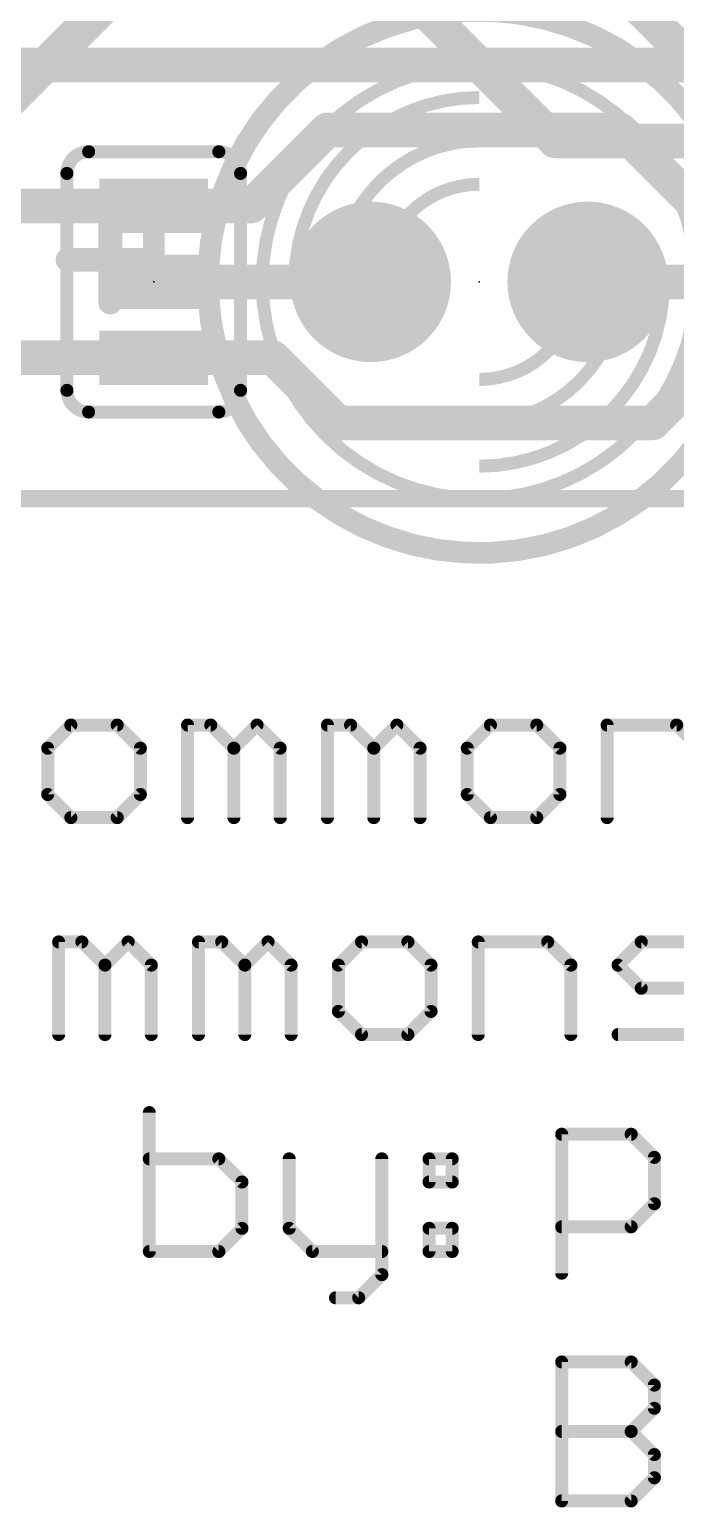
# Model space of a CAD drawing. Extents: x -12 to 102, y -12 to 69.
# Drawn here: x 32.84 to 40.4, y -11.81 to 5.49 of the extents above; entities that cross this region are included whole.
import ezdxf

# ---------------------------------------------------------------- set-up
doc = ezdxf.new("R2010")
doc.units = 0
for name, color, linetype in [('1', 12, 'CONTINUOUS'), ('16', 132, 'CONTINUOUS'), ('17', 110, 'CONTINUOUS'), ('20', 53, 'CONTINUOUS'), ('21', 41, 'CONTINUOUS'), ('22', 40, 'CONTINUOUS'), ('23', 53, 'CONTINUOUS'), ('24', 53, 'CONTINUOUS'), ('51', 53, 'CONTINUOUS')]:
    doc.layers.add(name, color=color, linetype=linetype)

# ---------------------------------------------------------------- blocks, each defined once
blk = doc.blocks.new('ROUNDP')
at = {"const_width": 0.5}
blk.add_lwpolyline([(0, -0.25, 1), (0, 0.25, 1), (0, -0.25)], format="xyb", dxfattribs=at)
blk = doc.blocks.new('RECT')
blk.add_solid([(-0.5, -0.5), (0.5, -0.5), (-0.5, 0.5), (0.5, 0.5)])

msp = doc.modelspace()

# ---------------------------------------------------------------- linework, layer by layer
at = {"layer": '1', "const_width": 0.4064}
for points in [[(38.989, 4.191), (35.56, 7.62)], [(40.64, 5.08), (38.0485, 7.6715)], [(34.29, 6.35), (31.75, 3.81)], [(50.419, 4.191), (38.989, 4.191)]]:
    msp.add_lwpolyline(points, dxfattribs=at)
at = {"layer": '1', "const_width": 0.2032}
for points in [[(38.989, 4.2926, 1), (38.989, 4.0894)], [(38.9172, 4.1192, 1), (39.0608, 4.2628)]]:
    msp.add_lwpolyline(points, format="xyb", dxfattribs=at)
at = {"layer": '16'}
for points, const_width in [([(25.4, 5.08), (60.706, 5.08)], 0.4064), ([(35.433, 3.429), (36.322, 4.318)], 0.4064), ([(36.322, 4.318), (39.751, 4.318)], 0.4064), ([(39.751, 4.318), (40.64, 3.429)], 0.4064), ([(32.131, 3.429), (34.29, 3.429)], 0.4064), ([(34.29, 3.429), (35.433, 3.429)], 0.4064), ([(34.29, 3.302), (34.29, 2.667)], 0.254), ([(36.83, 2.54), (34.29, 2.54)], 0.4064), ([(39.37, 2.54), (41.91, 2.54)], 0.4064), ([(34.29, 1.651), (32.385, 1.651)], 0.4064), ([(35.687, 1.651), (34.29, 1.651)], 0.4064), ([(36.449, 0.889), (35.687, 1.651)], 0.4064), ([(40.894, 1.651), (40.132, 0.889)], 0.4064), ([(40.132, 0.889), (36.449, 0.889)], 0.4064)]:
    msp.add_lwpolyline(points, dxfattribs=dict(at, const_width=const_width))
for points, const_width in [([(36.322, 4.4196, 1), (36.322, 4.2164)], 0.2032), ([(36.3938, 4.2462, 1), (36.2502, 4.3898)], 0.2032), ([(39.8228, 4.3898, 1), (39.6792, 4.2462)], 0.2032), ([(39.751, 4.2164, 1), (39.751, 4.4196)], 0.2032), ([(34.29, 3.5306, 1), (34.29, 3.3274)], 0.2032), ([(34.29, 3.3274, 1), (34.29, 3.5306)], 0.2032), ([(35.3612, 3.5008, 1), (35.5048, 3.3572)], 0.2032), ([(35.433, 3.3274, 1), (35.433, 3.5306)], 0.2032), ([(34.3535, 3.302, 1), (34.2265, 3.302)], 0.127), ([(34.29, 2.6416, 1), (34.29, 2.4384)], 0.2032), ([(34.2265, 2.667, 1), (34.3535, 2.667)], 0.127), ([(36.83, 2.4384, 1), (36.83, 2.6416)], 0.2032), ([(39.37, 2.6416, 1), (39.37, 2.4384)], 0.2032), ([(34.29, 1.7526, 1), (34.29, 1.5494)], 0.2032), ([(34.29, 1.5494, 1), (34.29, 1.7526)], 0.2032), ([(35.7588, 1.7228, 1), (35.6152, 1.5792)], 0.2032), ([(35.687, 1.5494, 1), (35.687, 1.7526)], 0.2032), ([(36.449, 0.9906, 1), (36.449, 0.7874)], 0.2032), ([(36.3772, 0.8172, 1), (36.5208, 0.9608)], 0.2032), ([(40.0602, 0.9608, 1), (40.2038, 0.8172)], 0.2032), ([(40.132, 0.7874, 1), (40.132, 0.9906)], 0.2032)]:
    msp.add_lwpolyline(points, format="xyb", dxfattribs=dict(at, const_width=const_width))
at = {"layer": '20', "const_width": 0.2032}
msp.add_lwpolyline([(2.54, 0), (73.66, 0)], dxfattribs=at)
at = {"layer": '21'}
for points, const_width in [([(40.64, 4.445, 3), (40.64, 0.635)], 0.254), ([(38.1, 0, 1), (38.1, 5.08, 1), (38.1, 0)], 0.1524), ([(33.8512, 3.2986, 1), (33.7115, 3.2986)], 0.1397), ([(33.2814, 2.8685, 1), (33.2814, 2.7288)], 0.1397), ([(34.2813, 2.7288, 1), (34.2813, 2.8685)], 0.1397), ([(33.7115, 2.2987, 1), (33.8512, 2.2987)], 0.1397)]:
    msp.add_lwpolyline(points, format="xyb", dxfattribs=dict(at, const_width=const_width))
at = {"layer": '21', "const_width": 0.2794}
for points in [[(33.7814, 2.2987), (33.7814, 3.2986)], [(33.2814, 2.7987), (34.2813, 2.7987)]]:
    msp.add_lwpolyline(points, dxfattribs=at)
at = {"layer": '22'}
for points, const_width in [([(33.528, 4.064, 0.4142), (33.274, 3.81)], 0.1524), ([(33.528, 4.1021, 1), (33.528, 4.0259)], 0.0762), ([(33.528, 4.0259, 1), (33.528, 4.1021)], 0.0762), ([(35.306, 3.81, 0.4142), (35.052, 4.064)], 0.1524), ([(35.052, 4.1021, 1), (35.052, 4.0259)], 0.0762), ([(35.052, 4.0259, 1), (35.052, 4.1021)], 0.0762), ([(33.3121, 3.81, 1), (33.2359, 3.81)], 0.0762), ([(33.2359, 3.81, 1), (33.3121, 3.81)], 0.0762), ([(35.3441, 3.81, 1), (35.2679, 3.81)], 0.0762), ([(35.2679, 3.81, 1), (35.3441, 3.81)], 0.0762), ([(33.274, 1.27, 0.4142), (33.528, 1.016)], 0.1524), ([(33.3121, 1.27, 1), (33.2359, 1.27)], 0.0762), ([(33.2359, 1.27, 1), (33.3121, 1.27)], 0.0762), ([(35.052, 1.016, 0.4142), (35.306, 1.27)], 0.1524), ([(35.3441, 1.27, 1), (35.2679, 1.27)], 0.0762), ([(35.2679, 1.27, 1), (35.3441, 1.27)], 0.0762), ([(33.528, 1.0541, 1), (33.528, 0.9779)], 0.0762), ([(33.528, 0.9779, 1), (33.528, 1.0541)], 0.0762), ([(35.052, 1.0541, 1), (35.052, 0.9779)], 0.0762), ([(35.052, 0.9779, 1), (35.052, 1.0541)], 0.0762)]:
    msp.add_lwpolyline(points, format="xyb", dxfattribs=dict(at, const_width=const_width))
at = {"layer": '22', "const_width": 0.1524}
for points in [[(33.528, 4.064), (35.052, 4.064)], [(33.274, 3.81), (33.274, 1.27)], [(35.306, 1.27), (35.306, 3.81)], [(33.528, 1.016), (35.052, 1.016)]]:
    msp.add_lwpolyline(points, dxfattribs=at)
at = {"layer": '23'}
msp.add_point((38.1, 2.54), dxfattribs=at)
at = {"layer": '24'}
msp.add_point((34.29, 2.54), dxfattribs=at)
at = {"layer": '51'}
for points, const_width in [([(38.1, 4.699, 0.4142), (35.941, 2.54)], 0.1524), ([(38.1, 4.191, 0.4142), (36.449, 2.54)], 0.1524), ([(38.1, 3.683, 0.4142), (36.957, 2.54)], 0.1524), ([(38.1, 1.397, 0.4142), (39.243, 2.54)], 0.1524), ([(38.1, 0.889, 0.4142), (39.751, 2.54)], 0.1524), ([(38.1, 0.381, 0.4142), (40.259, 2.54)], 0.1524), ([(33.3198, -2.611, 1), (33.3198, -2.6872)], 0.0762), ([(33.3468, -2.6761, 1), (33.2929, -2.6222)], 0.0762), ([(33.8891, -2.6222, 1), (33.8352, -2.6761)], 0.0762), ([(33.8622, -2.6872, 1), (33.8622, -2.611)], 0.0762), ([(34.7239, -2.6491, 1), (34.6477, -2.6491)], 0.0762), ([(34.6858, -2.611, 1), (34.6858, -2.6872)], 0.0762), ([(34.9839, -2.6222, 1), (34.9301, -2.6761)], 0.0762), ([(34.957, -2.6872, 1), (34.957, -2.611)], 0.0762), ([(35.5263, -2.6222, 1), (35.4724, -2.6761)], 0.0762), ([(35.5263, -2.6761, 1), (35.4724, -2.6222)], 0.0762), ([(36.3611, -2.6491, 1), (36.2849, -2.6491)], 0.0762), ([(36.323, -2.611, 1), (36.323, -2.6872)], 0.0762), ([(36.6211, -2.6222, 1), (36.5672, -2.6761)], 0.0762), ([(36.5942, -2.6872, 1), (36.5942, -2.611)], 0.0762), ([(37.1634, -2.6222, 1), (37.1095, -2.6761)], 0.0762), ([(37.1634, -2.6761, 1), (37.1095, -2.6222)], 0.0762), ([(38.2313, -2.611, 1), (38.2313, -2.6872)], 0.0762), ([(38.2583, -2.6761, 1), (38.2044, -2.6222)], 0.0762), ([(38.8006, -2.6222, 1), (38.7467, -2.6761)], 0.0762), ([(38.7736, -2.6872, 1), (38.7736, -2.611)], 0.0762), ([(39.6354, -2.6491, 1), (39.5592, -2.6491)], 0.0762), ([(39.5973, -2.611, 1), (39.5973, -2.6872)], 0.0762), ([(40.4377, -2.6222, 1), (40.3839, -2.6761)], 0.0762), ([(40.4108, -2.6872, 1), (40.4108, -2.611)], 0.0762), ([(33.0868, -2.9203, 1), (33.0106, -2.9203)], 0.0762), ([(33.0217, -2.8934, 1), (33.0756, -2.9472)], 0.0762), ([(34.1714, -2.9203, 1), (34.0952, -2.9203)], 0.0762), ([(34.1064, -2.9472, 1), (34.1603, -2.8934)], 0.0762), ([(35.2663, -2.9203, 1), (35.1901, -2.9203)], 0.0762), ([(35.2012, -2.8934, 1), (35.2551, -2.9472)], 0.0762), ([(35.2012, -2.9472, 1), (35.2551, -2.8934)], 0.0762), ([(35.8086, -2.9203, 1), (35.7324, -2.9203)], 0.0762), ([(35.7436, -2.9472, 1), (35.7974, -2.8934)], 0.0762), ([(36.9034, -2.9203, 1), (36.8272, -2.9203)], 0.0762), ([(36.8384, -2.8934, 1), (36.8923, -2.9472)], 0.0762), ([(36.8384, -2.9472, 1), (36.8923, -2.8934)], 0.0762), ([(37.4458, -2.9203, 1), (37.3696, -2.9203)], 0.0762), ([(37.3807, -2.9472, 1), (37.4346, -2.8934)], 0.0762), ([(37.9982, -2.9203, 1), (37.922, -2.9203)], 0.0762), ([(37.9332, -2.8934, 1), (37.9871, -2.9472)], 0.0762), ([(39.0829, -2.9203, 1), (39.0067, -2.9203)], 0.0762), ([(39.0179, -2.9472, 1), (39.0718, -2.8934)], 0.0762), ([(33.0756, -3.4357, 1), (33.0217, -3.4896)], 0.0762), ([(33.0106, -3.4626, 1), (33.0868, -3.4626)], 0.0762), ([(34.0952, -3.4626, 1), (34.1714, -3.4626)], 0.0762), ([(34.1603, -3.4896, 1), (34.1064, -3.4357)], 0.0762), ([(37.9871, -3.4357, 1), (37.9332, -3.4896)], 0.0762), ([(37.922, -3.4626, 1), (37.9982, -3.4626)], 0.0762), ([(39.0067, -3.4626, 1), (39.0829, -3.4626)], 0.0762), ([(39.0717, -3.4896, 1), (39.0179, -3.4357)], 0.0762), ([(33.3198, -3.6957, 1), (33.3198, -3.7719)], 0.0762), ([(33.2929, -3.7607, 1), (33.3468, -3.7069)], 0.0762), ([(33.8352, -3.7069, 1), (33.8891, -3.7607)], 0.0762), ([(33.8622, -3.7719, 1), (33.8622, -3.6957)], 0.0762), ([(34.6477, -3.7338, 1), (34.7239, -3.7338)], 0.0762), ([(35.1901, -3.7338, 1), (35.2663, -3.7338)], 0.0762), ([(35.7324, -3.7338, 1), (35.8086, -3.7338)], 0.0762), ([(36.2849, -3.7338, 1), (36.3611, -3.7338)], 0.0762), ([(36.8272, -3.7338, 1), (36.9034, -3.7338)], 0.0762), ([(37.3696, -3.7338, 1), (37.4458, -3.7338)], 0.0762), ([(38.2313, -3.6957, 1), (38.2313, -3.7719)], 0.0762), ([(38.2044, -3.7607, 1), (38.2583, -3.7069)], 0.0762), ([(38.7467, -3.7069, 1), (38.8006, -3.7607)], 0.0762), ([(38.7736, -3.7719, 1), (38.7736, -3.6957)], 0.0762), ([(39.5592, -3.7338, 1), (39.6354, -3.7338)], 0.0762), ([(33.2152, -5.1891, 1), (33.139, -5.1891)], 0.0762), ([(33.1771, -5.151, 1), (33.1771, -5.2272)], 0.0762), ([(33.4752, -5.1622, 1), (33.4213, -5.2161)], 0.0762), ([(33.4483, -5.2272, 1), (33.4483, -5.151)], 0.0762), ([(34.0175, -5.1622, 1), (33.9636, -5.2161)], 0.0762), ([(34.0175, -5.2161, 1), (33.9636, -5.1622)], 0.0762), ([(34.8523, -5.1891, 1), (34.7761, -5.1891)], 0.0762), ([(34.8142, -5.151, 1), (34.8142, -5.2272)], 0.0762), ([(35.1123, -5.1622, 1), (35.0585, -5.2161)], 0.0762), ([(35.0854, -5.2272, 1), (35.0854, -5.151)], 0.0762), ([(35.6547, -5.1622, 1), (35.6008, -5.2161)], 0.0762), ([(35.6547, -5.2161, 1), (35.6008, -5.1622)], 0.0762), ([(36.7226, -5.151, 1), (36.7226, -5.2272)], 0.0762), ([(36.7495, -5.2161, 1), (36.6956, -5.1622)], 0.0762), ([(37.2918, -5.1622, 1), (37.238, -5.2161)], 0.0762), ([(37.2649, -5.2272, 1), (37.2649, -5.151)], 0.0762), ([(38.1267, -5.1891, 1), (38.0505, -5.1891)], 0.0762), ([(38.0886, -5.151, 1), (38.0886, -5.2272)], 0.0762), ([(38.929, -5.1622, 1), (38.8751, -5.2161)], 0.0762), ([(38.9021, -5.2272, 1), (38.9021, -5.151)], 0.0762), ([(39.9969, -5.151, 1), (39.9969, -5.2272)], 0.0762), ([(40.0238, -5.2161, 1), (39.9699, -5.1622)], 0.0762), ([(33.7575, -5.4603, 1), (33.6813, -5.4603)], 0.0762), ([(33.6925, -5.4334, 1), (33.7464, -5.4872)], 0.0762), ([(33.6925, -5.4872, 1), (33.7464, -5.4334)], 0.0762), ([(34.2998, -5.4603, 1), (34.2236, -5.4603)], 0.0762), ([(34.2348, -5.4872, 1), (34.2887, -5.4334)], 0.0762), ([(35.3947, -5.4603, 1), (35.3185, -5.4603)], 0.0762), ([(35.3296, -5.4334, 1), (35.3835, -5.4872)], 0.0762), ([(35.3296, -5.4872, 1), (35.3835, -5.4334)], 0.0762), ([(35.937, -5.4603, 1), (35.8608, -5.4603)], 0.0762), ([(35.872, -5.4872, 1), (35.9258, -5.4334)], 0.0762), ([(36.4895, -5.4603, 1), (36.4133, -5.4603)], 0.0762), ([(36.4245, -5.4334, 1), (36.4783, -5.4872)], 0.0762), ([(37.5742, -5.4603, 1), (37.498, -5.4603)], 0.0762), ([(37.5091, -5.4872, 1), (37.563, -5.4334)], 0.0762), ([(39.2113, -5.4603, 1), (39.1351, -5.4603)], 0.0762), ([(39.1463, -5.4872, 1), (39.2002, -5.4334)], 0.0762), ([(39.7527, -5.4334, 1), (39.6988, -5.4872)], 0.0762), ([(39.6988, -5.4334, 1), (39.7527, -5.4872)], 0.0762), ([(39.9969, -5.6934, 1), (39.9969, -5.7696)], 0.0762), ([(39.9699, -5.7584, 1), (40.0238, -5.7045)], 0.0762), ([(36.4783, -5.9757, 1), (36.4245, -6.0296)], 0.0762), ([(36.4133, -6.0026, 1), (36.4895, -6.0026)], 0.0762), ([(37.498, -6.0026, 1), (37.5742, -6.0026)], 0.0762), ([(37.563, -6.0296, 1), (37.5091, -5.9757)], 0.0762), ([(36.7226, -6.2357, 1), (36.7226, -6.3119)], 0.0762), ([(36.6956, -6.3007, 1), (36.7495, -6.2469)], 0.0762), ([(37.238, -6.2469, 1), (37.2918, -6.3007)], 0.0762), ([(37.2649, -6.3119, 1), (37.2649, -6.2357)], 0.0762), ([(39.7257, -6.2357, 1), (39.7257, -6.3119)], 0.0762), ([(33.139, -6.2738, 1), (33.2152, -6.2738)], 0.0762), ([(33.6813, -6.2738, 1), (33.7575, -6.2738)], 0.0762), ([(34.2236, -6.2738, 1), (34.2998, -6.2738)], 0.0762), ([(34.7761, -6.2738, 1), (34.8523, -6.2738)], 0.0762), ([(35.3185, -6.2738, 1), (35.3947, -6.2738)], 0.0762), ([(35.8608, -6.2738, 1), (35.937, -6.2738)], 0.0762), ([(38.0505, -6.2738, 1), (38.1267, -6.2738)], 0.0762), ([(39.1351, -6.2738, 1), (39.2113, -6.2738)], 0.0762), ([(34.2765, -7.1868, 1), (34.2003, -7.1868)], 0.0762), ([(39.1033, -7.4408, 1), (39.0271, -7.4408)], 0.0762), ([(39.0652, -7.4027, 1), (39.0652, -7.4789)], 0.0762), ([(39.9056, -7.4139, 1), (39.8518, -7.4678)], 0.0762), ([(39.8787, -7.4789, 1), (39.8787, -7.4027)], 0.0762), ([(34.2384, -7.691, 1), (34.2384, -7.7672)], 0.0762), ([(35.0789, -7.7022, 1), (35.025, -7.7561)], 0.0762), ([(35.0519, -7.7672, 1), (35.0519, -7.691)], 0.0762), ([(35.9137, -7.7291, 1), (35.8375, -7.7291)], 0.0762), ([(36.9983, -7.7291, 1), (36.9221, -7.7291)], 0.0762), ([(37.5127, -7.691, 1), (37.5127, -7.7672)], 0.0762), ([(37.5508, -7.7291, 1), (37.4746, -7.7291)], 0.0762), ([(37.822, -7.7291, 1), (37.7458, -7.7291)], 0.0762), ([(37.7839, -7.7672, 1), (37.7839, -7.691)], 0.0762), ([(40.188, -7.712, 1), (40.1118, -7.712)], 0.0762), ([(40.1229, -7.7389, 1), (40.1768, -7.685)], 0.0762), ([(35.3612, -8.0003, 1), (35.285, -8.0003)], 0.0762), ([(35.2961, -8.0272, 1), (35.35, -7.9734)], 0.0762), ([(37.5127, -7.9622, 1), (37.5127, -8.0384)], 0.0762), ([(37.7839, -8.0384, 1), (37.7839, -7.9622)], 0.0762), ([(37.4746, -8.0003, 1), (37.5508, -8.0003)], 0.0762), ([(37.7458, -8.0003, 1), (37.822, -8.0003)], 0.0762), ([(40.1118, -8.2543, 1), (40.188, -8.2543)], 0.0762), ([(40.1768, -8.2812, 1), (40.1229, -8.2274)], 0.0762), ([(35.35, -8.5696, 1), (35.2962, -8.5157)], 0.0762), ([(35.9025, -8.5157, 1), (35.8486, -8.5696)], 0.0762), ([(37.5127, -8.5045, 1), (37.5127, -8.5807)], 0.0762), ([(37.5508, -8.5426, 1), (37.4746, -8.5426)], 0.0762), ([(37.822, -8.5426, 1), (37.7458, -8.5426)], 0.0762), ([(37.7839, -8.5807, 1), (37.7839, -8.5045)], 0.0762), ([(39.0652, -8.4874, 1), (39.0652, -8.5636)], 0.0762), ([(39.8518, -8.4985, 1), (39.9056, -8.5524)], 0.0762), ([(39.8787, -8.5636, 1), (39.8787, -8.4874)], 0.0762), ([(35.285, -8.5426, 1), (35.3612, -8.5426)], 0.0762), ([(35.8375, -8.5426, 1), (35.9137, -8.5426)], 0.0762), ([(34.2384, -8.7757, 1), (34.2384, -8.8519)], 0.0762), ([(34.2003, -8.8138, 1), (34.2765, -8.8138)], 0.0762), ([(35.025, -8.7869, 1), (35.0789, -8.8407)], 0.0762), ([(35.0519, -8.8519, 1), (35.0519, -8.7757)], 0.0762), ([(36.1468, -8.7757, 1), (36.1468, -8.8519)], 0.0762), ([(36.1198, -8.8407, 1), (36.1737, -8.7869)], 0.0762), ([(36.9602, -8.8519, 1), (36.9602, -8.7757)], 0.0762), ([(37.5127, -8.7757, 1), (37.5127, -8.8519)], 0.0762), ([(37.4746, -8.8138, 1), (37.5508, -8.8138)], 0.0762), ([(37.7458, -8.8138, 1), (37.822, -8.8138)], 0.0762), ([(37.7839, -8.8519, 1), (37.7839, -8.7757)], 0.0762), ([(36.9221, -9.085, 1), (36.9983, -9.085)], 0.0762), ([(36.9872, -9.1119, 1), (36.9333, -9.058)], 0.0762), ([(39.0271, -9.0678, 1), (39.1033, -9.0678)], 0.0762), ([(36.4179, -9.318, 1), (36.4179, -9.3942)], 0.0762), ([(36.6621, -9.3292, 1), (36.716, -9.3831)], 0.0762), ([(36.6891, -9.3942, 1), (36.6891, -9.318)], 0.0762), ([(39.1033, -10.1078, 1), (39.0271, -10.1078)], 0.0762), ([(39.0652, -10.0697, 1), (39.0652, -10.1459)], 0.0762), ([(39.9056, -10.0809, 1), (39.8518, -10.1348)], 0.0762), ([(39.8787, -10.1459, 1), (39.8787, -10.0697)], 0.0762), ([(40.188, -10.379, 1), (40.1118, -10.379)], 0.0762), ([(40.1229, -10.4059, 1), (40.1768, -10.352)], 0.0762), ([(40.1118, -10.6501, 1), (40.188, -10.6501)], 0.0762), ([(40.1768, -10.6771, 1), (40.1229, -10.6232)], 0.0762), ([(39.0652, -10.8832, 1), (39.0652, -10.9594)], 0.0762), ([(39.9056, -10.8944, 1), (39.8518, -10.9482)], 0.0762), ([(39.8518, -10.8944, 1), (39.9056, -10.9482)], 0.0762), ([(39.8787, -10.9594, 1), (39.8787, -10.8832)], 0.0762), ([(40.188, -11.1925, 1), (40.1118, -11.1925)], 0.0762), ([(40.1229, -11.2194, 1), (40.1768, -11.1655)], 0.0762), ([(40.1768, -11.4906, 1), (40.1229, -11.4367)], 0.0762), ([(40.1118, -11.4636, 1), (40.188, -11.4636)], 0.0762), ([(39.0652, -11.6967, 1), (39.0652, -11.7729)], 0.0762), ([(39.0271, -11.7348, 1), (39.1033, -11.7348)], 0.0762), ([(39.8518, -11.7079, 1), (39.9056, -11.7617)], 0.0762), ([(39.8787, -11.7729, 1), (39.8787, -11.6967)], 0.0762)]:
    msp.add_lwpolyline(points, format="xyb", dxfattribs=dict(at, const_width=const_width))
at = {"layer": '51', "const_width": 0.1524}
for points in [[(33.3198, -2.6491), (33.0487, -2.9203)], [(33.8622, -2.6491), (33.3198, -2.6491)], [(34.1333, -2.9203), (33.8622, -2.6491)], [(34.6858, -3.7338), (34.6858, -2.6491)], [(34.6858, -2.6491), (34.957, -2.6491)], [(34.957, -2.6491), (35.2282, -2.9203)], [(35.2282, -2.9203), (35.4993, -2.6491)], [(35.4993, -2.6491), (35.7705, -2.9203)], [(36.323, -3.7338), (36.323, -2.6491)], [(36.323, -2.6491), (36.5942, -2.6491)], [(36.5942, -2.6491), (36.8653, -2.9203)], [(36.8653, -2.9203), (37.1365, -2.6491)], [(37.1365, -2.6491), (37.4077, -2.9203)], [(38.2313, -2.6491), (37.9601, -2.9203)], [(38.7736, -2.6491), (38.2313, -2.6491)], [(39.0448, -2.9203), (38.7736, -2.6491)], [(39.5973, -3.7338), (39.5973, -2.6491)], [(39.5973, -2.6491), (40.4108, -2.6491)], [(40.4108, -2.6491), (40.682, -2.9203)], [(33.0487, -2.9203), (33.0487, -3.4626)], [(34.1333, -3.4626), (34.1333, -2.9203)], [(35.2282, -2.9203), (35.2282, -3.7338)], [(35.7705, -2.9203), (35.7705, -3.7338)], [(36.8653, -2.9203), (36.8653, -3.7338)], [(37.4077, -2.9203), (37.4077, -3.7338)], [(37.9601, -2.9203), (37.9601, -3.4626)], [(39.0448, -3.4626), (39.0448, -2.9203)], [(33.0487, -3.4626), (33.3198, -3.7338)], [(33.8622, -3.7338), (34.1333, -3.4626)], [(37.9601, -3.4626), (38.2313, -3.7338)], [(38.7736, -3.7338), (39.0448, -3.4626)], [(33.3198, -3.7338), (33.8622, -3.7338)], [(38.2313, -3.7338), (38.7736, -3.7338)], [(33.1771, -6.2738), (33.1771, -5.1891)], [(33.1771, -5.1891), (33.4483, -5.1891)], [(33.4483, -5.1891), (33.7194, -5.4603)], [(33.7194, -5.4603), (33.9906, -5.1891)], [(33.9906, -5.1891), (34.2617, -5.4603)], [(34.8142, -6.2738), (34.8142, -5.1891)], [(34.8142, -5.1891), (35.0854, -5.1891)], [(35.0854, -5.1891), (35.3566, -5.4603)], [(35.3566, -5.4603), (35.6277, -5.1891)], [(35.6277, -5.1891), (35.8989, -5.4603)], [(36.7226, -5.1891), (36.4514, -5.4603)], [(37.2649, -5.1891), (36.7226, -5.1891)], [(37.5361, -5.4603), (37.2649, -5.1891)], [(38.0886, -6.2738), (38.0886, -5.1891)], [(38.0886, -5.1891), (38.9021, -5.1891)], [(38.9021, -5.1891), (39.1732, -5.4603)], [(39.7257, -5.4603), (39.9969, -5.1891)], [(39.9969, -5.1891), (40.8104, -5.1891)], [(33.7194, -5.4603), (33.7194, -6.2738)], [(34.2617, -5.4603), (34.2617, -6.2738)], [(35.3566, -5.4603), (35.3566, -6.2738)], [(35.8989, -5.4603), (35.8989, -6.2738)], [(36.4514, -5.4603), (36.4514, -6.0026)], [(37.5361, -6.0026), (37.5361, -5.4603)], [(39.1732, -5.4603), (39.1732, -6.2738)], [(39.9969, -5.7315), (39.7257, -5.4603)], [(40.5392, -5.7315), (39.9969, -5.7315)], [(36.4514, -6.0026), (36.7226, -6.2738)], [(37.2649, -6.2738), (37.5361, -6.0026)], [(36.7226, -6.2738), (37.2649, -6.2738)], [(39.7257, -6.2738), (40.5392, -6.2738)], [(34.2384, -7.1868), (34.2384, -8.8138)], [(39.0652, -9.0678), (39.0652, -7.4408)], [(39.0652, -7.4408), (39.8787, -7.4408)], [(39.8787, -7.4408), (40.1499, -7.712)], [(35.0519, -7.7291), (34.2384, -7.7291)], [(35.3231, -8.0003), (35.0519, -7.7291)], [(35.8756, -7.7291), (35.8756, -8.5426)], [(36.9602, -7.7291), (36.9602, -9.085)], [(37.5127, -7.7291), (37.7839, -7.7291)], [(37.5127, -8.0003), (37.5127, -7.7291)], [(37.7839, -7.7291), (37.7839, -8.0003)], [(40.1499, -7.712), (40.1499, -8.2543)], [(35.3231, -8.5426), (35.3231, -8.0003)], [(37.7839, -8.0003), (37.5127, -8.0003)], [(40.1499, -8.2543), (39.8787, -8.5255)], [(35.0519, -8.8138), (35.3231, -8.5426)], [(35.8756, -8.5426), (36.1468, -8.8138)], [(37.5127, -8.5426), (37.7839, -8.5426)], [(37.5127, -8.8138), (37.5127, -8.5426)], [(37.7839, -8.5426), (37.7839, -8.8138)], [(39.8787, -8.5255), (39.0652, -8.5255)], [(34.2384, -8.8138), (35.0519, -8.8138)], [(36.1468, -8.8138), (36.9602, -8.8138)], [(37.7839, -8.8138), (37.5127, -8.8138)], [(36.9602, -9.085), (36.6891, -9.3561)], [(36.6891, -9.3561), (36.4179, -9.3561)], [(39.0652, -11.7348), (39.0652, -10.1078)], [(39.0652, -10.1078), (39.8787, -10.1078)], [(39.8787, -10.1078), (40.1499, -10.379)], [(40.1499, -10.379), (40.1499, -10.6501)], [(40.1499, -10.6501), (39.8787, -10.9213)], [(39.0652, -10.9213), (39.8787, -10.9213)], [(39.8787, -10.9213), (40.1499, -11.1925)], [(40.1499, -11.1925), (40.1499, -11.4636)], [(40.1499, -11.4636), (39.8787, -11.7348)], [(39.8787, -11.7348), (39.0652, -11.7348)]]:
    msp.add_lwpolyline(points, dxfattribs=at)

# ---------------------------------------------------------------- block references
at = {"layer": '16', "xscale": 0.635, "yscale": 1.27, "rotation": 90}
for p in [(34.29, 3.429), (34.29, 2.54), (34.29, 1.651)]:
    msp.add_blockref('RECT', p, dxfattribs=at)
at = {"layer": '17', "xscale": 1.8796, "yscale": 1.8796}
for p in [(36.83, 2.54), (36.83, 2.54), (39.37, 2.54), (39.37, 2.54)]:
    msp.add_blockref('ROUNDP', p, dxfattribs=at)

doc.saveas('drawing.dxf')
